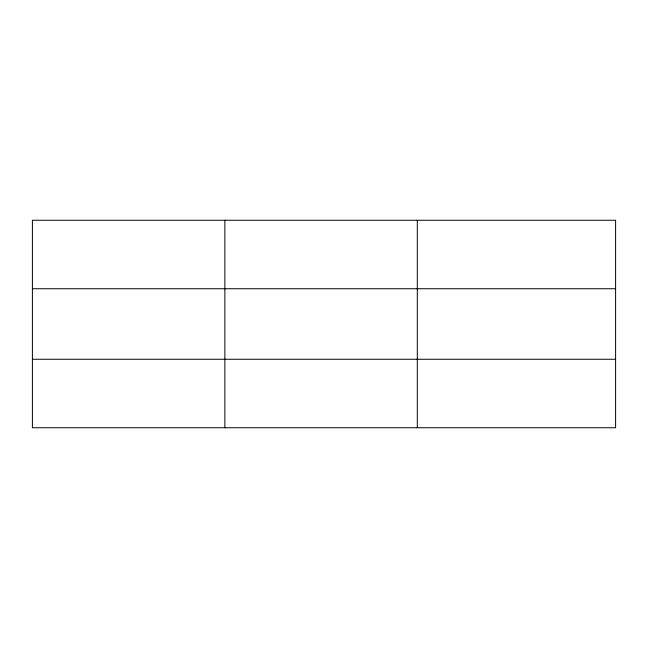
<?xml version="1.0" encoding="UTF-8"?>
<svg xmlns="http://www.w3.org/2000/svg" width="648" height="648" viewBox="0 0 648 648"><rect width="100%" height="100%" fill="white"/><g stroke="black" fill="none" stroke-linecap="round" stroke-linejoin="round"><path stroke-width="0.97" d="M224.856 427.737L224.856 220.263M417.312 427.737L417.312 220.263M32.4 288.733L615.6 288.733M32.4 359.267L615.6 359.267M615.6 220.263L615.6 427.737L32.4 427.737L32.4 220.263L615.6 220.263"/></g></svg>
